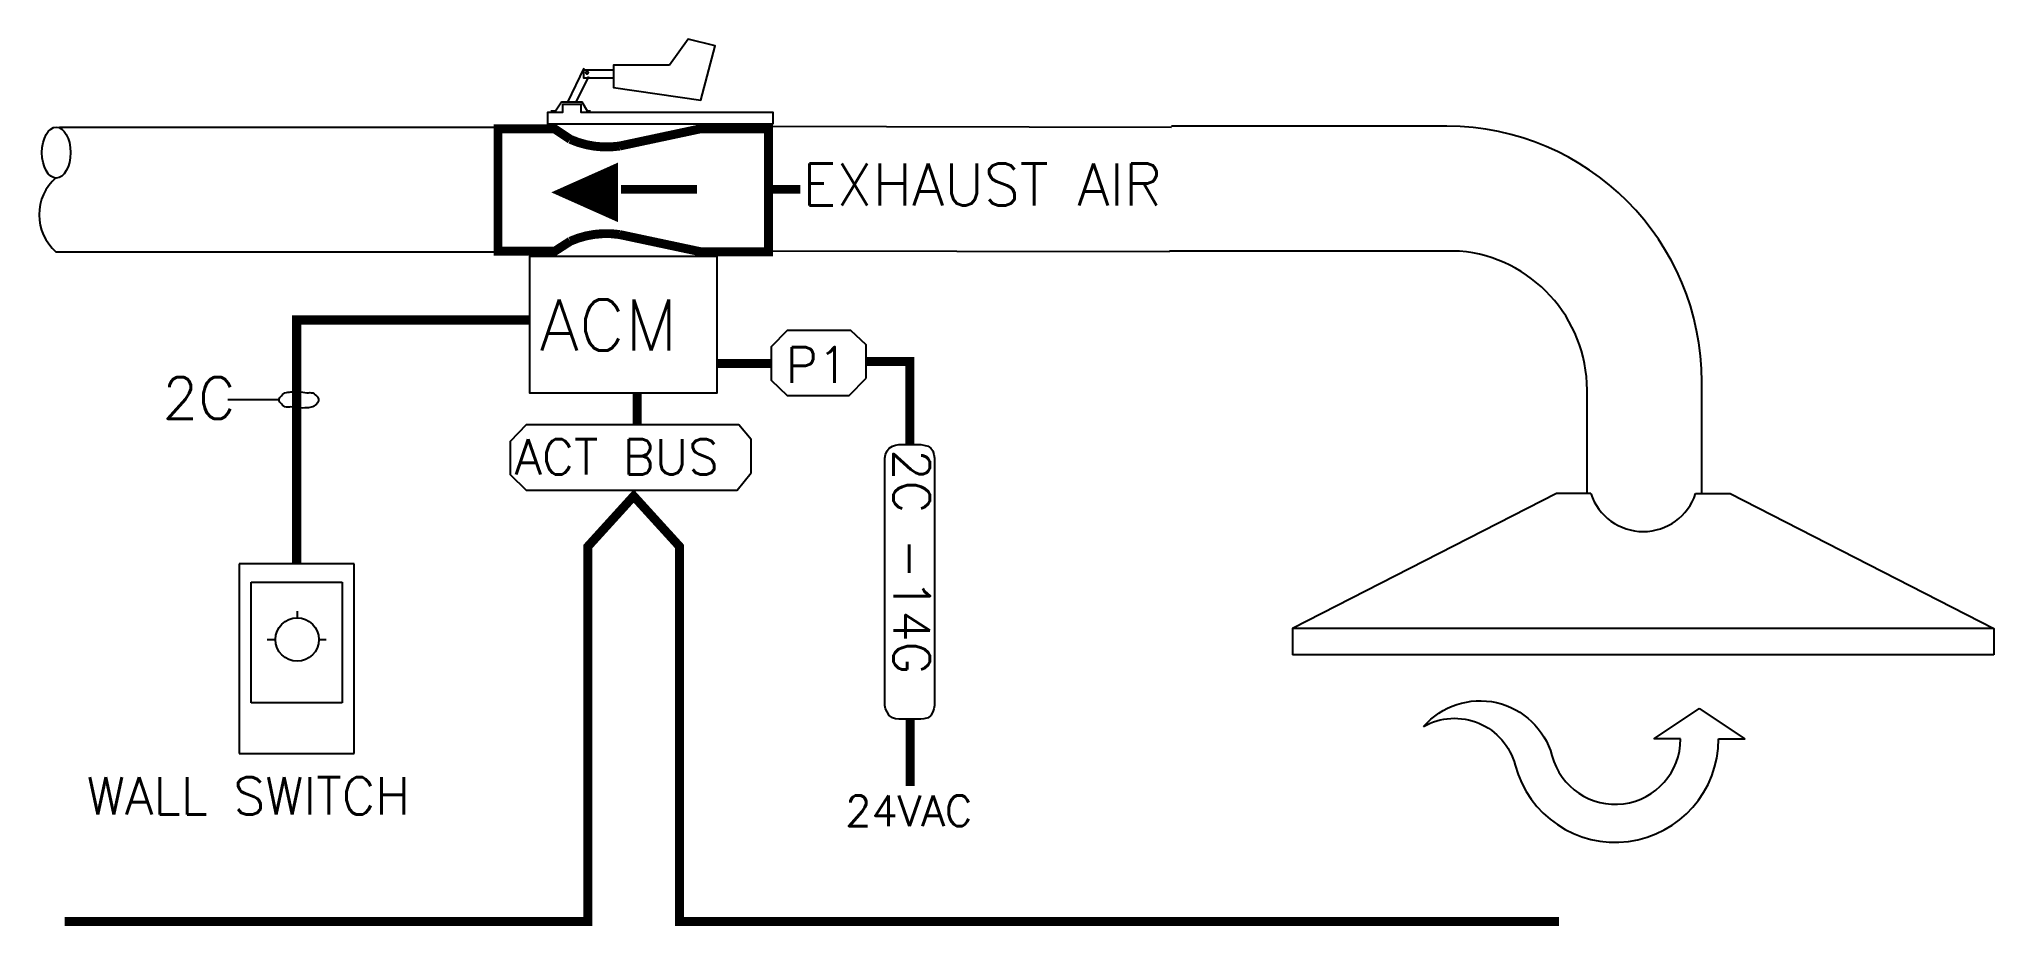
# Model space of a CAD drawing. Extents: x 631 to 1035, y 513 to 696.
import ezdxf

# ---------------------------------------------------------------- set-up
doc = ezdxf.new("R2010")
doc.units = 0
doc.header["$LTSCALE"] = 96
doc.header["$MEASUREMENT"] = 0
doc.linetypes.add('3-DASH', pattern=[0.0625, 0.03125, -0.03125])
for name, color, linetype in [('Field_Wiring', 160, '3-DASH'), ('GEX', 7, 'CONTINUOUS'), ('HOOD', 7, 'CONTINUOUS'), ('SUP', 7, 'CONTINUOUS')]:
    doc.layers.add(name, color=color, linetype=linetype)
doc.styles.get("Standard").update_dxf_attribs({"font": 'ROMANS'})

msp = doc.modelspace()

# ---------------------------------------------------------------- linework, layer by layer
at = {"layer": 'Field_Wiring', "color": 7}
for p, q in [((684, 577.97), (684, 576.57)), ((677.8, 572.07), (679.5, 572.07)), ((688.5, 572.07), (690, 572.07))]:
    msp.add_line(p, q, dxfattribs=at)
at = {"layer": 'Field_Wiring', "color": 7, "linetype": 'ByBlock'}
msp.add_circle((684, 572.07), 4.5, dxfattribs=at)
at = {"layer": 'GEX', "color": 7, "linetype": 'Continuous', "lineweight": 25}
msp.add_lwpolyline([(770.88, 651.32), (732.04, 651.32), (732.04, 623.1), (770.88, 623.1)], close=True, dxfattribs=at)
at = {"layer": 'GEX', "color": 7, "linetype": 'Continuous'}
msp.add_lwpolyline([(801.69, 626.15), (801.69, 633), (798.56, 636.01), (785.33, 636.01), (782.03, 632.59), (782.03, 625.74), (785.33, 622.55), (798.21, 622.55)], close=True, dxfattribs=at)
at = {"layer": 'GEX', "color": 7, "linetype": 'Continuous', "const_width": 1.85}
for points in [[(782.03, 629.17), (770.88, 629.17)], [(801.69, 629.57), (810.72, 629.57), (810.72, 612.39)], [(945.02, 513.77), (763.09, 513.77), (763.09, 591.32), (753.61, 601.74), (744.14, 591.32), (744.14, 586.51)], [(744.14, 587.49), (744.14, 513.77), (635.88, 513.77)]]:
    msp.add_lwpolyline(points, dxfattribs=at)
at = {"layer": 'GEX', "color": 7, "linetype": 'Continuous', "lineweight": 20, "const_width": 1.85}
msp.add_lwpolyline([(754.33, 616.45), (754.33, 623.23)], dxfattribs=at)
at = {"layer": 'HOOD', "color": 0}
for p, q in [((680.29, 621.64), (669.64, 621.62)), ((672.01, 587.71), (672.01, 548.53)), ((695.78, 587.71), (672.01, 587.71)), ((695.78, 548.53), (695.78, 587.71)), ((674.51, 558.95), (674.51, 583.95)), ((674.51, 583.95), (693.28, 583.95)), ((693.28, 583.95), (693.28, 558.95)), ((1034.99, 574.38), (889.91, 574.38)), ((1034.99, 568.88), (889.91, 568.88)), ((693.28, 558.95), (674.51, 558.95)), ((964.65, 551.51), (974.1, 557.84)), ((983.56, 551.51), (974.1, 557.84)), ((970.18, 551.51), (964.65, 551.51)), ((978.03, 551.51), (983.56, 551.51)), ((672.01, 548.53), (695.78, 548.53))]:
    msp.add_line(p, q, dxfattribs=at)
at = {"layer": 'HOOD', "color": 0, "linetype": 'Continuous', "const_width": 1.89}
msp.add_lwpolyline([(683.89, 587.71), (683.89, 587.71), (683.89, 638.16), (732.04, 638.16)], dxfattribs=at)
at = {"layer": 'HOOD', "color": 0}
msp.add_lwpolyline([(680.29, 621.64, -0.189716), (680.52, 622.24, -0.100949), (681.48, 623.11, -0.059135), (682.7, 623.28, -0.045568), (684.35, 623.29, -0.045568), (686.01, 623.1, -0.059135), (687.23, 623.1, -0.100949), (688.19, 622.24, -0.189716), (688.42, 621.64, -0.189716), (688.19, 621.04, -0.100949), (687.23, 620.17, -0.059135), (686.01, 620, -0.045568), (684.35, 619.99, -0.045568), (682.7, 620.18, -0.059135), (681.48, 620.18, -0.100949), (680.52, 621.04, -0.189716)], format="xyb", close=True, dxfattribs=at)
for points in [[(951.62, 602.25), (944.5, 602.25), (889.91, 574.38), (889.91, 568.88)], [(973.28, 602.25), (980.4, 602.25), (1034.99, 574.38), (1034.99, 568.88)]]:
    msp.add_lwpolyline(points, dxfattribs=at)
for points in [[(917.01, 554.09, -0.59764), (943.57, 548.08, 0.879477), (970.18, 551.51, 0.955288)], [(917.01, 554.09, -0.492611), (935.97, 546.09, 0.879477), (978.03, 551.51, 2.238656)]]:
    msp.add_lwpolyline(points, format="xyb", dxfattribs=at)
msp.add_arc((962.45, 605.81), 11.4, 198.1806, 341.8194, dxfattribs=at)
at = {"layer": 'SUP', "color": 7, "linetype": 'Continuous', "lineweight": 25}
for p, q in [((634.87, 678.08), (724.87, 678.08)), ((776.5, 678.23), (864.87, 678.07)), ((776.5, 652.49), (864.48, 652.33))]:
    msp.add_line(p, q, dxfattribs=at)
for points in [[(761.05, 690.87), (749.42, 690.87), (749.42, 686.25), (767.53, 683.63), (770.46, 694.88), (764.91, 696.26)], [(743.64, 689.33), (743.79, 689.48), (743.95, 689.64), (744.1, 689.48), (744.26, 689.33), (744.1, 689.17), (743.95, 689.02), (743.79, 689.17)], [(782.42, 678.67), (735.88, 678.67), (735.88, 681.14), (738.96, 681.14), (738.96, 682.83), (742.66, 682.83), (742.66, 681.14), (782.42, 681.14)]]:
    msp.add_lwpolyline(points, close=True, dxfattribs=at)
for points in [[(743.33, 690.25), (739.89, 683.21)], [(741.74, 683.21), (744.32, 688.54)], [(749.5, 689.87), (743.25, 689.87), (743.25, 688.25), (749.34, 688.25)], [(744.67, 681.36), (744.05, 681.36), (742.97, 683.21), (738.66, 683.21), (737.42, 681.36), (736.5, 681.36)]]:
    msp.add_lwpolyline(points, dxfattribs=at)
at = {"layer": 'SUP', "color": 7, "linetype": 'Continuous', "lineweight": 20, "const_width": 1.85}
msp.add_lwpolyline([(750.68, 655.84, 0.14165), (740.5, 654.46), (737.29, 652.39), (725.55, 652.39), (725.55, 677.69), (737.25, 677.69), (740.5, 675.53, 0.14165), (750.68, 674.14), (767.4, 677.7), (781.49, 677.7), (781.49, 652.29), (767.4, 652.29), (750.68, 655.84)], format="xyb", dxfattribs=at)
at = {"layer": 'SUP', "color": 7, "linetype": 'Continuous', "lineweight": 25}
for points in [[(974.55, 602.25), (974.55, 625.37, 0.413991), (921.85, 678.23), (864.87, 678.23)], [(950.82, 602.25), (950.82, 623.67, 0.388706), (924.47, 652.41), (864.48, 652.41)]]:
    msp.add_lwpolyline(points, format="xyb", dxfattribs=at)
at = {"layer": 'SUP', "color": 7}
for points, format in [([(634.07, 667.57, 0.451799), (634.07, 652.29), (725.55, 652.29)], "xyb"), ([(736.56, 664.56, 0, 12.31, 0), (750.36, 664.56, 12.31, 12.31, 0)], "xyseb")]:
    msp.add_lwpolyline(points, format=format, dxfattribs=at)
at = {"layer": 'SUP', "color": 7, "const_width": 1.85}
for points in [[(766.69, 665.19), (750.98, 665.19)], [(788.1, 665.19), (781.49, 665.19)]]:
    msp.add_lwpolyline(points, dxfattribs=at)
at = {"layer": 'SUP', "color": 7, "linetype": 'Continuous'}
msp.add_lwpolyline([(777.91, 606.58), (777.91, 613.43), (775.39, 616.45), (731.36, 616.45), (728.06, 613.03), (728.06, 606.18), (731.36, 602.99), (775.03, 602.99)], close=True, dxfattribs=at)
at = {"layer": 'SUP', "color": 7, "lineweight": 25, "transparency": 33554687}
msp.add_lwpolyline([(808.43, 555.58), (807.78, 555.69), (807.12, 555.91), (806.47, 556.34), (806.03, 557.1), (805.71, 557.76), (805.6, 558.41), (805.6, 609.56), (805.71, 610.32), (806.03, 611.08), (806.47, 611.63), (807.12, 612.07), (807.78, 612.28), (808.43, 612.39), (813.01, 612.39), (813.66, 612.28), (814.53, 612.07), (815.08, 611.63), (815.52, 611.08), (815.73, 610.32), (815.84, 609.56), (815.84, 558.41), (815.73, 557.76), (815.52, 557.1), (815.08, 556.34), (814.53, 555.91), (813.66, 555.69), (813.01, 555.58)], close=True, dxfattribs=at)
at = {"layer": 'SUP', "color": 7, "linetype": 'Continuous', "const_width": 1.85}
msp.add_lwpolyline([(810.81, 555.58), (810.81, 541.79)], dxfattribs=at)
at = {"layer": 'SUP', "color": 7}
msp.add_ellipse((634.16, 672.79), major_axis=(0, 5.27), ratio=0.55893, dxfattribs=at)

# ---------------------------------------------------------------- texts
at = {"layer": 'GEX', "color": 7, "linetype": 'Continuous'}
for s, height, p in [('ACM', 10.578, (734.13, 631.83)), ('P1', 7.354, (785.08, 625.19))]:
    msp.add_text(s, height=height, dxfattribs=at).set_placement(p)
at = {"layer": 'HOOD', "color": 0}
for s, height, p in [('2C', 8.589, (656.14, 617.73)), ('WALL SWITCH', 7.6941, (640.45, 535.89))]:
    msp.add_text(s, height=height, dxfattribs=at).set_placement(p)
at = {"layer": 'SUP', "color": 7, "linetype": 'Continuous'}
for s, height, p in [('EXHAUST AIR', 8.6736, (788.52, 661.87)), ('ACT BUS', 7.354, (728.96, 606.18))]:
    msp.add_text(s, height=height, dxfattribs=at).set_placement(p)
at = {"layer": 'SUP', "color": 7, "ltscale": 2}
msp.add_text('2C -14G', height=7.54, rotation=270, dxfattribs=at).set_placement((807.34, 611.42))
at = {"layer": 'SUP', "color": 7, "transparency": 33554687}
msp.add_text('24VAC', height=6.343, dxfattribs=at).set_placement((797.35, 533.5))

doc.saveas('drawing.dxf')
